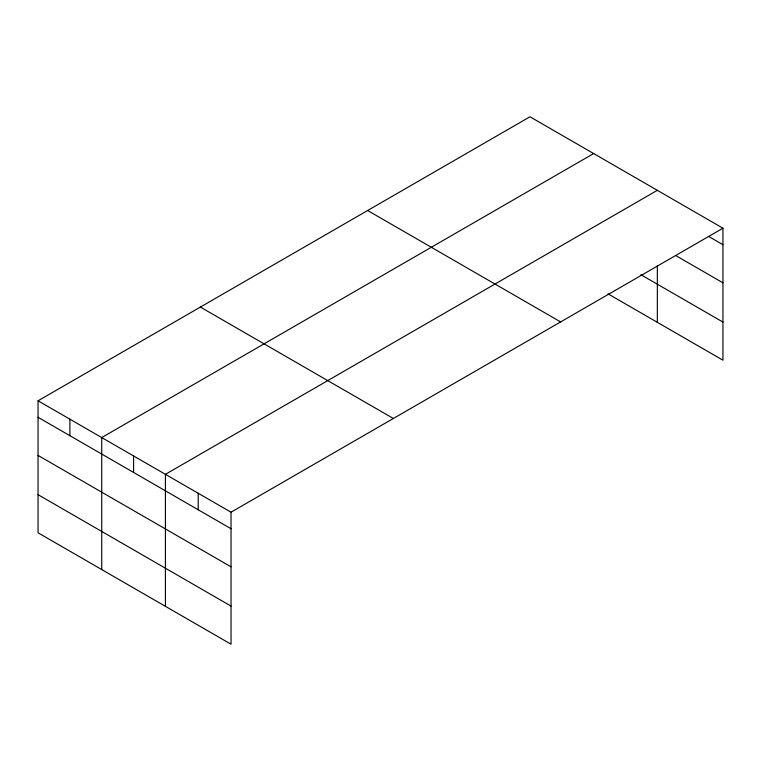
<?xml version="1.0" encoding="UTF-8"?>
<svg xmlns="http://www.w3.org/2000/svg" width="761" height="761" viewBox="0 0 761 761"><rect width="100%" height="100%" fill="white"/><g stroke="black" fill="none" stroke-linecap="round" stroke-linejoin="round"><path stroke-width="1.14" d="M38.05 400.8L231.03 512.21L231.03 644.215L38.05 532.795L38.05 400.8L529.97 116.785L722.95 228.205L722.95 360.2L608.039 293.86M593.656 153.551L101.736 437.565L101.736 569.561M657.342 190.317L165.413 474.331L165.413 606.336M231.03 512.21L722.95 228.205M708.596 236.414L722.95 244.7M675.787 255.591L722.95 282.816M640.905 274.721L722.95 322.084M367.639 210.512L560.619 321.922M200.381 307.073L393.361 418.483M38.05 417.294L231.03 528.714M38.05 455.411L231.03 566.821M38.05 494.679L231.03 606.098M657.342 265.722L657.342 322.322M198.221 493.271L198.221 509.765M133.575 455.944L133.575 472.448M69.888 419.178L69.888 435.682"/></g></svg>
